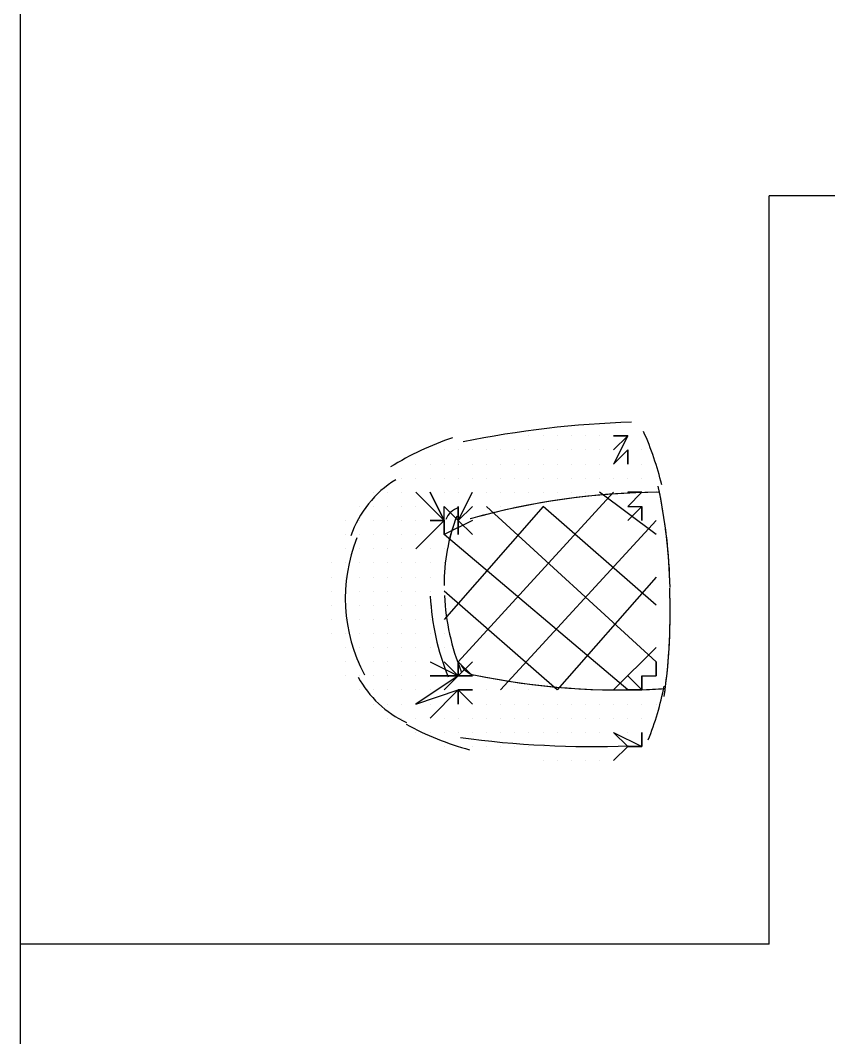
# Model space of a CAD drawing. Header units: millimetres. Extents: x 14 to 406, y 10 to 287.
# Drawn here: x 327.477 to 329.899, y 139.519 to 142.568 of the extents above; entities that cross this region are included whole.
import ezdxf

# ---------------------------------------------------------------- set-up
doc = ezdxf.new("R2010")
doc.units = ezdxf.units.MM
doc.header["$MEASUREMENT"] = 0
doc.layers.get('0').update_dxf_attribs({"linetype": 'CONTINUOUS'})

msp = doc.modelspace()

# ---------------------------------------------------------------- linework, layer by layer
at = {"color": 0, "linetype": 'Continuous', "lineweight": 25, "true_color": 0x000007}
for p, q in [((327.4765, 130.9934), (327.4765, 143.3971)), ((329.7202, 139.7988), (329.7202, 142.0424)), ((331.0325, 142.0424), (329.7202, 142.0424)), ((329.0005, 141.3228), (329.0005, 141.3228)), ((329.0005, 141.3228), (329.0005, 141.3228)), ((329.0429, 141.3228), (329.0429, 141.3228)), ((329.0429, 141.3228), (329.0429, 141.3228)), ((329.0429, 141.3228), (329.0429, 141.3228)), ((329.0429, 141.3228), (329.0429, 141.3228)), ((329.0852, 141.3228), (329.0852, 141.3228)), ((329.0852, 141.3228), (329.0852, 141.3228)), ((329.0852, 141.3228), (329.0852, 141.3228)), ((329.0852, 141.3228), (329.0852, 141.3228)), ((329.1275, 141.3228), (329.1275, 141.3228)), ((329.1275, 141.3228), (329.1275, 141.3228)), ((329.1275, 141.3228), (329.1275, 141.3228)), ((329.1275, 141.3228), (329.1275, 141.3228)), ((329.1699, 141.3228), (329.1699, 141.3228)), ((329.1699, 141.3228), (329.1699, 141.3228)), ((329.1699, 141.3228), (329.1699, 141.3228)), ((329.1699, 141.3228), (329.1699, 141.3228)), ((329.2122, 141.3228), (329.2122, 141.3228)), ((329.2122, 141.3228), (329.2122, 141.3228)), ((329.2122, 141.3228), (329.2122, 141.3228)), ((329.2122, 141.3228), (329.2122, 141.3228)), ((329.2545, 141.3228), (329.2545, 141.3228)), ((329.2545, 141.3228), (329.2545, 141.3228)), ((329.2545, 141.3228), (329.2545, 141.3228)), ((329.2545, 141.3228), (329.2545, 141.3228)), ((329.2969, 141.3228), (329.2969, 141.3228)), ((329.2969, 141.3228), (329.2969, 141.3228)), ((329.2969, 141.3228), (329.2969, 141.3228)), ((328.7465, 141.2804), (328.7465, 141.2804)), ((328.7889, 141.2804), (328.7889, 141.2804)), ((328.7889, 141.2804), (328.7889, 141.2804)), ((328.7889, 141.2804), (328.7889, 141.2804)), ((328.8312, 141.2804), (328.8312, 141.2804)), ((328.8312, 141.2804), (328.8312, 141.2804)), ((328.8312, 141.2804), (328.8312, 141.2804)), ((328.8312, 141.2804), (328.8312, 141.2804)), ((328.8735, 141.2804), (328.8735, 141.2804)), ((328.8735, 141.2804), (328.8735, 141.2804)), ((328.8735, 141.2804), (328.8735, 141.2804)), ((328.8735, 141.2804), (328.8735, 141.2804)), ((328.8735, 141.2804), (328.8735, 141.2804)), ((328.9159, 141.2804), (328.9159, 141.2804)), ((328.9159, 141.2804), (328.9159, 141.2804)), ((328.9159, 141.2804), (328.9159, 141.2804)), ((328.9159, 141.2804), (328.9159, 141.2804)), ((328.9582, 141.2804), (328.9582, 141.2804)), ((328.9582, 141.2804), (328.9582, 141.2804)), ((328.9582, 141.2804), (328.9582, 141.2804)), ((328.9582, 141.2804), (328.9582, 141.2804)), ((329.0005, 141.2804), (329.0005, 141.2804)), ((329.0005, 141.2804), (329.0005, 141.2804)), ((329.0005, 141.2804), (329.0005, 141.2804)), ((329.0005, 141.2804), (329.0005, 141.2804)), ((329.0429, 141.2804), (329.0429, 141.2804)), ((329.0429, 141.2804), (329.0429, 141.2804)), ((329.0429, 141.2804), (329.0429, 141.2804)), ((329.0429, 141.2804), (329.0429, 141.2804)), ((329.0852, 141.2804), (329.0852, 141.2804)), ((329.0852, 141.2804), (329.0852, 141.2804)), ((329.0852, 141.2804), (329.0852, 141.2804)), ((329.0852, 141.2804), (329.0852, 141.2804)), ((329.1275, 141.2804), (329.1275, 141.2804)), ((329.1275, 141.2804), (329.1275, 141.2804)), ((329.1275, 141.2804), (329.1275, 141.2804)), ((329.1699, 141.2804), (329.1699, 141.2804)), ((329.1699, 141.2804), (329.1699, 141.2804)), ((329.1699, 141.2804), (329.1699, 141.2804)), ((329.1699, 141.2804), (329.1699, 141.2804)), ((329.2122, 141.2804), (329.2122, 141.2804)), ((329.2122, 141.2804), (329.2122, 141.2804)), ((329.2122, 141.2804), (329.2122, 141.2804)), ((329.2122, 141.2804), (329.2122, 141.2804)), ((329.2545, 141.2804), (329.2545, 141.2804)), ((329.2545, 141.2804), (329.2545, 141.2804)), ((329.2545, 141.2804), (329.2545, 141.2804)), ((329.2545, 141.2804), (329.2545, 141.2804)), ((329.2969, 141.2804), (329.2969, 141.2804)), ((329.2969, 141.2804), (329.2969, 141.2804)), ((329.2969, 141.2804), (329.2969, 141.2804)), ((329.2969, 141.2804), (329.2969, 141.2804)), ((329.3392, 141.2804), (329.3392, 141.2804)), ((328.6619, 141.2381), (328.6619, 141.2381)), ((328.6619, 141.2381), (328.6619, 141.2381)), ((328.6619, 141.2381), (328.6619, 141.2381)), ((328.7042, 141.2381), (328.7042, 141.2381)), ((328.7042, 141.2381), (328.7042, 141.2381)), ((328.7042, 141.2381), (328.7042, 141.2381)), ((328.7042, 141.2381), (328.7042, 141.2381)), ((328.7465, 141.2381), (328.7465, 141.2381)), ((328.7465, 141.2381), (328.7465, 141.2381)), ((328.7465, 141.2381), (328.7465, 141.2381)), ((328.7465, 141.2381), (328.7465, 141.2381)), ((328.7889, 141.2381), (328.7889, 141.2381)), ((328.7889, 141.2381), (328.7889, 141.2381)), ((328.7889, 141.2381), (328.7889, 141.2381)), ((328.8312, 141.2381), (328.8312, 141.2381)), ((328.8312, 141.2381), (328.8312, 141.2381)), ((328.8312, 141.2381), (328.8312, 141.2381)), ((328.8312, 141.2381), (328.8312, 141.2381)), ((328.8735, 141.2381), (328.8735, 141.2381)), ((328.8735, 141.2381), (328.8735, 141.2381)), ((328.8735, 141.2381), (328.8735, 141.2381)), ((328.8735, 141.2381), (328.8735, 141.2381)), ((328.9159, 141.2381), (328.9159, 141.2381)), ((328.9159, 141.2381), (328.9159, 141.2381)), ((328.9159, 141.2381), (328.9159, 141.2381)), ((328.9159, 141.2381), (328.9159, 141.2381)), ((328.9582, 141.2381), (328.9582, 141.2381)), ((328.9582, 141.2381), (328.9582, 141.2381)), ((328.9582, 141.2381), (328.9582, 141.2381)), ((329.0005, 141.2381), (329.0005, 141.2381)), ((329.0005, 141.2381), (329.0005, 141.2381)), ((329.0005, 141.2381), (329.0005, 141.2381)), ((329.0005, 141.2381), (329.0005, 141.2381)), ((329.0429, 141.2381), (329.0429, 141.2381)), ((329.0429, 141.2381), (329.0429, 141.2381)), ((329.0429, 141.2381), (329.0429, 141.2381)), ((329.0429, 141.2381), (329.0429, 141.2381)), ((329.0852, 141.2381), (329.0852, 141.2381)), ((329.0852, 141.2381), (329.0852, 141.2381)), ((329.0852, 141.2381), (329.0852, 141.2381)), ((329.0852, 141.2381), (329.0852, 141.2381)), ((329.1275, 141.2381), (329.1275, 141.2381)), ((329.1275, 141.2381), (329.1275, 141.2381)), ((329.1275, 141.2381), (329.1275, 141.2381)), ((329.1699, 141.2381), (329.1699, 141.2381)), ((329.1699, 141.2381), (329.1699, 141.2381)), ((329.1699, 141.2381), (329.1699, 141.2381)), ((329.1699, 141.2381), (329.1699, 141.2381)), ((329.2122, 141.2381), (329.2122, 141.2381)), ((329.2122, 141.2381), (329.2122, 141.2381)), ((329.2122, 141.2381), (329.2122, 141.2381)), ((329.2122, 141.2381), (329.2122, 141.2381)), ((329.2545, 141.2381), (329.2545, 141.2381)), ((329.2545, 141.2381), (329.2545, 141.2381)), ((329.2545, 141.2381), (329.2545, 141.2381)), ((329.2545, 141.2381), (329.2545, 141.2381)), ((329.2969, 141.2381), (329.2969, 141.2381)), ((329.2969, 141.2381), (329.2969, 141.2381)), ((329.2969, 141.2381), (329.2969, 141.2381)), ((329.3392, 141.2381), (329.3392, 141.2381)), ((329.3392, 141.2381), (329.3392, 141.2381)), ((329.3392, 141.2381), (329.3392, 141.2381)), ((328.6195, 141.1958), (328.6195, 141.1958)), ((328.6195, 141.1958), (328.6195, 141.1958)), ((328.6195, 141.1958), (328.6195, 141.1958)), ((328.6195, 141.1958), (328.6195, 141.1958)), ((328.6619, 141.1958), (328.6619, 141.1958)), ((328.6619, 141.1958), (328.6619, 141.1958)), ((328.6619, 141.1958), (328.6619, 141.1958)), ((328.6619, 141.1958), (328.6619, 141.1958)), ((328.7042, 141.1958), (328.7042, 141.1958)), ((328.7042, 141.1958), (328.7042, 141.1958)), ((328.7042, 141.1958), (328.7042, 141.1958)), ((328.7042, 141.1958), (328.7042, 141.1958)), ((328.7465, 141.1958), (328.7465, 141.1958)), ((328.7465, 141.1958), (328.7465, 141.1958)), ((328.7465, 141.1958), (328.7465, 141.1958)), ((328.7889, 141.1958), (328.7889, 141.1958)), ((328.7889, 141.1958), (328.7889, 141.1958)), ((328.7889, 141.1958), (328.7889, 141.1958)), ((328.7889, 141.1958), (328.7889, 141.1958)), ((328.8312, 141.1958), (328.8312, 141.1958)), ((328.8312, 141.1958), (328.8312, 141.1958)), ((328.8312, 141.1958), (328.8312, 141.1958)), ((328.8312, 141.1958), (328.8312, 141.1958)), ((328.8735, 141.1958), (328.8735, 141.1958)), ((328.8735, 141.1958), (328.8735, 141.1958)), ((328.8735, 141.1958), (328.8735, 141.1958)), ((328.8735, 141.1958), (328.8735, 141.1958)), ((328.9159, 141.1958), (328.9159, 141.1958)), ((328.9159, 141.1958), (328.9159, 141.1958)), ((328.9159, 141.1958), (328.9159, 141.1958)), ((328.9582, 141.1958), (328.9582, 141.1958)), ((328.9582, 141.1958), (328.9582, 141.1958)), ((328.9582, 141.1958), (328.9582, 141.1958)), ((328.9582, 141.1958), (328.9582, 141.1958)), ((329.0005, 141.1958), (329.0005, 141.1958)), ((329.0005, 141.1958), (329.0005, 141.1958)), ((329.0005, 141.1958), (329.0005, 141.1958)), ((329.0005, 141.1958), (329.0005, 141.1958)), ((329.0429, 141.1958), (329.0429, 141.1958)), ((329.0429, 141.1958), (329.0429, 141.1958)), ((329.0429, 141.1958), (329.0429, 141.1958)), ((329.0429, 141.1958), (329.0429, 141.1958)), ((329.0852, 141.1958), (329.0852, 141.1958)), ((329.0852, 141.1958), (329.0852, 141.1958)), ((329.0852, 141.1958), (329.0852, 141.1958)), ((329.1275, 141.1958), (329.1275, 141.1958)), ((329.1275, 141.1958), (329.1275, 141.1958)), ((329.1275, 141.1958), (329.1275, 141.1958)), ((329.1275, 141.1958), (329.1275, 141.1958)), ((329.1699, 141.1958), (329.1699, 141.1958)), ((329.1699, 141.1958), (329.1699, 141.1958)), ((329.1699, 141.1958), (329.1699, 141.1958)), ((329.1699, 141.1958), (329.1699, 141.1958)), ((329.2122, 141.1958), (329.2122, 141.1958)), ((329.2122, 141.1958), (329.2122, 141.1958)), ((329.2122, 141.1958), (329.2122, 141.1958)), ((329.2122, 141.1958), (329.2122, 141.1958)), ((329.2545, 141.1958), (329.2545, 141.1958)), ((329.2545, 141.1958), (329.2545, 141.1958)), ((329.2545, 141.1958), (329.2545, 141.1958)), ((329.2969, 141.1958), (329.2969, 141.1958)), ((329.2969, 141.1958), (329.2969, 141.1958)), ((329.2969, 141.1958), (329.2969, 141.1958)), ((329.2969, 141.1958), (329.2969, 141.1958)), ((329.3392, 141.1958), (329.3392, 141.1958)), ((329.3392, 141.1958), (329.3392, 141.1958)), ((329.3392, 141.1958), (329.3392, 141.1958)), ((328.5349, 141.1534), (328.5349, 141.1534)), ((328.5349, 141.1534), (328.5349, 141.1534)), ((328.5349, 141.1534), (328.5349, 141.1534)), ((328.5772, 141.1534), (328.5772, 141.1534)), ((328.5772, 141.1534), (328.5772, 141.1534)), ((328.5772, 141.1534), (328.5772, 141.1534)), ((328.6195, 141.1534), (328.6195, 141.1534)), ((328.6195, 141.1534), (328.6195, 141.1534)), ((328.6195, 141.1534), (328.6195, 141.1534)), ((328.6195, 141.1534), (328.6195, 141.1534)), ((328.6619, 141.1534), (328.6619, 141.1534)), ((328.6619, 141.1534), (328.6619, 141.1534)), ((328.6619, 141.1534), (328.6619, 141.1534)), ((328.6619, 141.1534), (328.6619, 141.1534)), ((328.7042, 141.1534), (328.7042, 141.1534)), ((328.7042, 141.1534), (328.7042, 141.1534)), ((328.7042, 141.1534), (328.7042, 141.1534)), ((328.7042, 141.1534), (328.7042, 141.1534)), ((328.7465, 141.1534), (328.7465, 141.1534)), ((328.7465, 141.1534), (328.7465, 141.1534)), ((328.7465, 141.1534), (328.7465, 141.1534)), ((328.7889, 141.1534), (328.7889, 141.1534)), ((328.7889, 141.1534), (328.7889, 141.1534)), ((328.7889, 141.1534), (328.7889, 141.1534)), ((328.7889, 141.1534), (328.7889, 141.1534)), ((329.2545, 141.1534), (328.7889, 140.6454)), ((328.8312, 141.1534), (328.8312, 141.1534)), ((328.8312, 141.1534), (328.8312, 141.1534)), ((328.8312, 141.1534), (328.8312, 141.1534)), ((328.8312, 141.1534), (328.8312, 141.1534)), ((328.8735, 141.1534), (328.8735, 141.1534)), ((328.8735, 141.1534), (328.8735, 141.1534)), ((328.8735, 141.1534), (328.8735, 141.1534)), ((328.8735, 141.1534), (328.8735, 141.1534)), ((328.9159, 141.1534), (328.9159, 141.1534)), ((328.9159, 141.1534), (328.9159, 141.1534)), ((328.9159, 141.1534), (328.9159, 141.1534)), ((328.9582, 141.1534), (328.9582, 141.1534)), ((328.9582, 141.1534), (328.9582, 141.1534)), ((328.9582, 141.1534), (328.9582, 141.1534)), ((328.9582, 141.1534), (328.9582, 141.1534)), ((329.0005, 141.1534), (329.0005, 141.1534)), ((329.0005, 141.1534), (329.0005, 141.1534)), ((329.0005, 141.1534), (329.0005, 141.1534)), ((329.0005, 141.1534), (329.0005, 141.1534)), ((329.0429, 141.1534), (329.0429, 141.1534)), ((329.0429, 141.1534), (329.0429, 141.1534)), ((329.0429, 141.1534), (329.0429, 141.1534)), ((329.0429, 141.1534), (329.0429, 141.1534)), ((329.0852, 141.1534), (329.0852, 141.1534)), ((329.0852, 141.1534), (329.0852, 141.1534)), ((329.0852, 141.1534), (329.0852, 141.1534)), ((329.1275, 141.1534), (329.1275, 141.1534)), ((329.1275, 141.1534), (329.1275, 141.1534)), ((329.1275, 141.1534), (329.1275, 141.1534)), ((329.1275, 141.1534), (329.1275, 141.1534)), ((329.1275, 141.1534), (329.1275, 141.1534)), ((329.1699, 141.1534), (329.1699, 141.1534)), ((329.1699, 141.1534), (329.1699, 141.1534)), ((329.1699, 141.1534), (329.1699, 141.1534)), ((329.1699, 141.1534), (329.1699, 141.1534)), ((329.2122, 141.1534), (329.2122, 141.1534)), ((329.2122, 141.1534), (329.2122, 141.1534)), ((329.2122, 141.1534), (329.2122, 141.1534)), ((329.2122, 141.1534), (329.2122, 141.1534)), ((329.3815, 141.0264), (329.2122, 141.1534)), ((329.2545, 141.1534), (329.2545, 141.1534)), ((329.2545, 141.1534), (329.2545, 141.1534)), ((329.2545, 141.1534), (329.2545, 141.1534)), ((329.2969, 141.1534), (329.2969, 141.1534)), ((329.2969, 141.1534), (329.2969, 141.1534)), ((329.2969, 141.1534), (329.2969, 141.1534)), ((329.2969, 141.1534), (329.2969, 141.1534)), ((329.3392, 141.1534), (329.3392, 141.1534)), ((329.3392, 141.1534), (329.3392, 141.1534)), ((329.3392, 141.1534), (329.3392, 141.1534)), ((329.3392, 141.1534), (329.3392, 141.1534)), ((328.4925, 141.1111), (328.4925, 141.1111)), ((328.4925, 141.1111), (328.4925, 141.1111)), ((328.5349, 141.1111), (328.5349, 141.1111)), ((328.5349, 141.1111), (328.5349, 141.1111)), ((328.5349, 141.1111), (328.5349, 141.1111)), ((328.5349, 141.1111), (328.5349, 141.1111)), ((328.5772, 141.1111), (328.5772, 141.1111)), ((328.5772, 141.1111), (328.5772, 141.1111)), ((328.5772, 141.1111), (328.5772, 141.1111)), ((328.5772, 141.1111), (328.5772, 141.1111)), ((328.6195, 141.1111), (328.6195, 141.1111)), ((328.6195, 141.1111), (328.6195, 141.1111)), ((328.6195, 141.1111), (328.6195, 141.1111)), ((328.6195, 141.1111), (328.6195, 141.1111)), ((328.6619, 141.1111), (328.6619, 141.1111)), ((328.6619, 141.1111), (328.6619, 141.1111)), ((328.6619, 141.1111), (328.6619, 141.1111)), ((328.6619, 141.1111), (328.6619, 141.1111)), ((328.7042, 141.1111), (328.7042, 141.1111)), ((328.7042, 141.1111), (328.7042, 141.1111)), ((328.7042, 141.1111), (328.7042, 141.1111)), ((328.7042, 141.1111), (328.7042, 141.1111)), ((328.7465, 141.1111), (328.7465, 141.1111)), ((328.7465, 141.1111), (328.7465, 141.1111)), ((328.7465, 141.1111), (328.7465, 141.1111)), ((328.7465, 141.1111), (328.7465, 141.1111)), ((329.0429, 141.1111), (328.7465, 140.7724)), ((328.7889, 141.1111), (328.7889, 141.1111)), ((328.7889, 141.1111), (328.7889, 141.1111)), ((328.7889, 141.1111), (328.7889, 141.1111)), ((328.7889, 141.1111), (328.7889, 141.1111)), ((328.8312, 141.1111), (328.8312, 141.1111)), ((328.8312, 141.1111), (328.8312, 141.1111)), ((328.8312, 141.1111), (328.8312, 141.1111)), ((328.8312, 141.1111), (328.8312, 141.1111)), ((328.8735, 141.1111), (328.8735, 141.1111)), ((328.8735, 141.1111), (328.8735, 141.1111)), ((328.8735, 141.1111), (328.8735, 141.1111)), ((328.8735, 141.1111), (328.8735, 141.1111)), ((329.3815, 140.6454), (328.8735, 141.1111)), ((328.9159, 141.1111), (328.9159, 141.1111)), ((328.9159, 141.1111), (328.9159, 141.1111)), ((328.9159, 141.1111), (328.9159, 141.1111)), ((328.9159, 141.1111), (328.9159, 141.1111)), ((328.9582, 141.1111), (328.9582, 141.1111)), ((328.9582, 141.1111), (328.9582, 141.1111)), ((328.9582, 141.1111), (328.9582, 141.1111)), ((329.3815, 140.8148), (329.0429, 141.1111)), ((328.4502, 141.0688), (328.4502, 141.0688)), ((328.4925, 141.0688), (328.4925, 141.0688)), ((328.4925, 141.0688), (328.4925, 141.0688)), ((328.4925, 141.0688), (328.4925, 141.0688)), ((328.4925, 141.0688), (328.4925, 141.0688)), ((328.5349, 141.0688), (328.5349, 141.0688)), ((328.5349, 141.0688), (328.5349, 141.0688)), ((328.5349, 141.0688), (328.5349, 141.0688)), ((328.5772, 141.0688), (328.5772, 141.0688)), ((328.5772, 141.0688), (328.5772, 141.0688)), ((328.5772, 141.0688), (328.5772, 141.0688)), ((328.5772, 141.0688), (328.5772, 141.0688)), ((328.6195, 141.0688), (328.6195, 141.0688)), ((328.6195, 141.0688), (328.6195, 141.0688)), ((328.6195, 141.0688), (328.6195, 141.0688)), ((328.6195, 141.0688), (328.6195, 141.0688)), ((328.6619, 141.0688), (328.6619, 141.0688)), ((328.6619, 141.0688), (328.6619, 141.0688)), ((328.6619, 141.0688), (328.6619, 141.0688)), ((328.6619, 141.0688), (328.6619, 141.0688)), ((328.7042, 141.0688), (328.7042, 141.0688)), ((328.7042, 141.0688), (328.7042, 141.0688)), ((328.7042, 141.0688), (328.7042, 141.0688)), ((328.7465, 141.0688), (328.7465, 141.0688)), ((328.7465, 141.0688), (328.7465, 141.0688)), ((328.7465, 141.0688), (328.7465, 141.0688)), ((328.7465, 141.0688), (328.7465, 141.0688)), ((328.8312, 141.0688), (328.7465, 141.0264)), ((328.7889, 141.0688), (328.7889, 141.0688)), ((328.7889, 141.0688), (328.7889, 141.0688)), ((328.7889, 141.0688), (328.7889, 141.0688)), ((328.7889, 141.0688), (328.7889, 141.0688)), ((329.3815, 141.0688), (328.9159, 140.5608)), ((328.4502, 141.0264), (328.4502, 141.0264)), ((328.4502, 141.0264), (328.4502, 141.0264)), ((328.4502, 141.0264), (328.4502, 141.0264)), ((328.4925, 141.0264), (328.4925, 141.0264)), ((328.4925, 141.0264), (328.4925, 141.0264)), ((328.4925, 141.0264), (328.4925, 141.0264)), ((328.4925, 141.0264), (328.4925, 141.0264)), ((328.5349, 141.0264), (328.5349, 141.0264)), ((328.5349, 141.0264), (328.5349, 141.0264)), ((328.5349, 141.0264), (328.5349, 141.0264)), ((328.5349, 141.0264), (328.5349, 141.0264)), ((328.5772, 141.0264), (328.5772, 141.0264)), ((328.5772, 141.0264), (328.5772, 141.0264)), ((328.5772, 141.0264), (328.5772, 141.0264)), ((328.5772, 141.0264), (328.5772, 141.0264)), ((328.6195, 141.0264), (328.6195, 141.0264)), ((328.6195, 141.0264), (328.6195, 141.0264)), ((328.6195, 141.0264), (328.6195, 141.0264)), ((328.6195, 141.0264), (328.6195, 141.0264)), ((328.6619, 141.0264), (328.6619, 141.0264)), ((328.6619, 141.0264), (328.6619, 141.0264)), ((328.6619, 141.0264), (328.6619, 141.0264)), ((328.6619, 141.0264), (328.6619, 141.0264)), ((328.7042, 141.0264), (328.7042, 141.0264)), ((328.7042, 141.0264), (328.7042, 141.0264)), ((328.7042, 141.0264), (328.7042, 141.0264)), ((328.7042, 141.0264), (328.7042, 141.0264)), ((328.7465, 141.0264), (328.7465, 141.0264)), ((328.7465, 141.0264), (328.7465, 141.0264)), ((328.7465, 141.0264), (328.7465, 141.0264)), ((329.2969, 140.5608), (328.7465, 141.0264)), ((328.7889, 141.0264), (328.7889, 141.0264)), ((328.4502, 140.9841), (328.4502, 140.9841)), ((328.4502, 140.9841), (328.4502, 140.9841)), ((328.4502, 140.9841), (328.4502, 140.9841)), ((328.4502, 140.9841), (328.4502, 140.9841)), ((328.4925, 140.9841), (328.4925, 140.9841)), ((328.4925, 140.9841), (328.4925, 140.9841)), ((328.4925, 140.9841), (328.4925, 140.9841)), ((328.5349, 140.9841), (328.5349, 140.9841)), ((328.5349, 140.9841), (328.5349, 140.9841)), ((328.5349, 140.9841), (328.5349, 140.9841)), ((328.5349, 140.9841), (328.5349, 140.9841)), ((328.5772, 140.9841), (328.5772, 140.9841)), ((328.5772, 140.9841), (328.5772, 140.9841)), ((328.5772, 140.9841), (328.5772, 140.9841)), ((328.5772, 140.9841), (328.5772, 140.9841)), ((328.6195, 140.9841), (328.6195, 140.9841)), ((328.6195, 140.9841), (328.6195, 140.9841)), ((328.6195, 140.9841), (328.6195, 140.9841)), ((328.6195, 140.9841), (328.6195, 140.9841)), ((328.6619, 140.9841), (328.6619, 140.9841)), ((328.6619, 140.9841), (328.6619, 140.9841)), ((328.6619, 140.9841), (328.6619, 140.9841)), ((328.7042, 140.9841), (328.7042, 140.9841)), ((328.7042, 140.9841), (328.7042, 140.9841)), ((328.7042, 140.9841), (328.7042, 140.9841)), ((328.7042, 140.9841), (328.7042, 140.9841)), ((328.7465, 140.9841), (328.7465, 140.9841)), ((328.7465, 140.9841), (328.7465, 140.9841)), ((328.4079, 140.9418), (328.4079, 140.9418)), ((328.4502, 140.9418), (328.4502, 140.9418)), ((328.4502, 140.9418), (328.4502, 140.9418)), ((328.4502, 140.9418), (328.4502, 140.9418)), ((328.4502, 140.9418), (328.4502, 140.9418)), ((328.4925, 140.9418), (328.4925, 140.9418)), ((328.4925, 140.9418), (328.4925, 140.9418)), ((328.4925, 140.9418), (328.4925, 140.9418)), ((328.5349, 140.9418), (328.5349, 140.9418)), ((328.5349, 140.9418), (328.5349, 140.9418)), ((328.5349, 140.9418), (328.5349, 140.9418)), ((328.5349, 140.9418), (328.5349, 140.9418)), ((328.5772, 140.9418), (328.5772, 140.9418)), ((328.5772, 140.9418), (328.5772, 140.9418)), ((328.5772, 140.9418), (328.5772, 140.9418)), ((328.5772, 140.9418), (328.5772, 140.9418)), ((328.6195, 140.9418), (328.6195, 140.9418)), ((328.6195, 140.9418), (328.6195, 140.9418)), ((328.6195, 140.9418), (328.6195, 140.9418)), ((328.6195, 140.9418), (328.6195, 140.9418)), ((328.6619, 140.9418), (328.6619, 140.9418)), ((328.6619, 140.9418), (328.6619, 140.9418)), ((328.6619, 140.9418), (328.6619, 140.9418)), ((328.7042, 140.9418), (328.7042, 140.9418)), ((328.7042, 140.9418), (328.7042, 140.9418)), ((328.7042, 140.9418), (328.7042, 140.9418)), ((328.7042, 140.9418), (328.7042, 140.9418)), ((328.7042, 140.9418), (328.7042, 140.9418)), ((328.7465, 140.9418), (328.7465, 140.9418)), ((328.4079, 140.8994), (328.4079, 140.8994)), ((328.4079, 140.8994), (328.4079, 140.8994)), ((328.4502, 140.8994), (328.4502, 140.8994)), ((328.4502, 140.8994), (328.4502, 140.8994)), ((328.4502, 140.8994), (328.4502, 140.8994)), ((328.4925, 140.8994), (328.4925, 140.8994)), ((328.4925, 140.8994), (328.4925, 140.8994)), ((328.4925, 140.8994), (328.4925, 140.8994)), ((328.4925, 140.8994), (328.4925, 140.8994)), ((328.5349, 140.8994), (328.5349, 140.8994)), ((328.5349, 140.8994), (328.5349, 140.8994)), ((328.5349, 140.8994), (328.5349, 140.8994)), ((328.5349, 140.8994), (328.5349, 140.8994)), ((328.5772, 140.8994), (328.5772, 140.8994)), ((328.5772, 140.8994), (328.5772, 140.8994)), ((328.5772, 140.8994), (328.5772, 140.8994)), ((328.5772, 140.8994), (328.5772, 140.8994)), ((328.6195, 140.8994), (328.6195, 140.8994)), ((328.6195, 140.8994), (328.6195, 140.8994)), ((328.6195, 140.8994), (328.6195, 140.8994)), ((328.6619, 140.8994), (328.6619, 140.8994)), ((328.6619, 140.8994), (328.6619, 140.8994)), ((328.6619, 140.8994), (328.6619, 140.8994)), ((328.6619, 140.8994), (328.6619, 140.8994)), ((328.7042, 140.8994), (328.7042, 140.8994)), ((328.7042, 140.8994), (328.7042, 140.8994)), ((328.7042, 140.8994), (328.7042, 140.8994)), ((328.7042, 140.8994), (328.7042, 140.8994)), ((329.3815, 140.8994), (329.0852, 140.5608)), ((328.4079, 140.8571), (328.4079, 140.8571)), ((328.4079, 140.8571), (328.4079, 140.8571)), ((328.4502, 140.8571), (328.4502, 140.8571)), ((328.4502, 140.8571), (328.4502, 140.8571)), ((328.4502, 140.8571), (328.4502, 140.8571)), ((328.4925, 140.8571), (328.4925, 140.8571)), ((328.4925, 140.8571), (328.4925, 140.8571)), ((328.4925, 140.8571), (328.4925, 140.8571)), ((328.4925, 140.8571), (328.4925, 140.8571)), ((328.4925, 140.8571), (328.4925, 140.8571)), ((328.5349, 140.8571), (328.5349, 140.8571)), ((328.5349, 140.8571), (328.5349, 140.8571)), ((328.5349, 140.8571), (328.5349, 140.8571)), ((328.5349, 140.8571), (328.5349, 140.8571)), ((328.5772, 140.8571), (328.5772, 140.8571)), ((328.5772, 140.8571), (328.5772, 140.8571)), ((328.5772, 140.8571), (328.5772, 140.8571)), ((328.5772, 140.8571), (328.5772, 140.8571)), ((328.6195, 140.8571), (328.6195, 140.8571)), ((328.6195, 140.8571), (328.6195, 140.8571)), ((328.6195, 140.8571), (328.6195, 140.8571)), ((328.6619, 140.8571), (328.6619, 140.8571)), ((328.6619, 140.8571), (328.6619, 140.8571)), ((328.6619, 140.8571), (328.6619, 140.8571)), ((328.6619, 140.8571), (328.6619, 140.8571)), ((328.7042, 140.8571), (328.7042, 140.8571)), ((328.7042, 140.8571), (328.7042, 140.8571)), ((328.7042, 140.8571), (328.7042, 140.8571)), ((328.7042, 140.8571), (328.7042, 140.8571)), ((329.0852, 140.5608), (328.7465, 140.8571)), ((328.4079, 140.8148), (328.4079, 140.8148)), ((328.4502, 140.8148), (328.4502, 140.8148)), ((328.4502, 140.8148), (328.4502, 140.8148)), ((328.4502, 140.8148), (328.4502, 140.8148)), ((328.4502, 140.8148), (328.4502, 140.8148)), ((328.4925, 140.8148), (328.4925, 140.8148)), ((328.4925, 140.8148), (328.4925, 140.8148)), ((328.4925, 140.8148), (328.4925, 140.8148)), ((328.4925, 140.8148), (328.4925, 140.8148)), ((328.5349, 140.8148), (328.5349, 140.8148)), ((328.5349, 140.8148), (328.5349, 140.8148)), ((328.5349, 140.8148), (328.5349, 140.8148)), ((328.5349, 140.8148), (328.5349, 140.8148)), ((328.5772, 140.8148), (328.5772, 140.8148)), ((328.5772, 140.8148), (328.5772, 140.8148)), ((328.5772, 140.8148), (328.5772, 140.8148)), ((328.5772, 140.8148), (328.5772, 140.8148)), ((328.6195, 140.8148), (328.6195, 140.8148)), ((328.6195, 140.8148), (328.6195, 140.8148)), ((328.6195, 140.8148), (328.6195, 140.8148)), ((328.6195, 140.8148), (328.6195, 140.8148)), ((328.6619, 140.8148), (328.6619, 140.8148)), ((328.6619, 140.8148), (328.6619, 140.8148)), ((328.6619, 140.8148), (328.6619, 140.8148)), ((328.6619, 140.8148), (328.6619, 140.8148)), ((328.7042, 140.8148), (328.7042, 140.8148)), ((328.7042, 140.8148), (328.7042, 140.8148)), ((328.7042, 140.8148), (328.7042, 140.8148)), ((328.7042, 140.8148), (328.7042, 140.8148)), ((328.4079, 140.7724), (328.4079, 140.7724)), ((328.4079, 140.7724), (328.4079, 140.7724)), ((328.4502, 140.7724), (328.4502, 140.7724)), ((328.4502, 140.7724), (328.4502, 140.7724)), ((328.4502, 140.7724), (328.4502, 140.7724)), ((328.4502, 140.7724), (328.4502, 140.7724)), ((328.4925, 140.7724), (328.4925, 140.7724)), ((328.4925, 140.7724), (328.4925, 140.7724)), ((328.4925, 140.7724), (328.4925, 140.7724)), ((328.4925, 140.7724), (328.4925, 140.7724)), ((328.5349, 140.7724), (328.5349, 140.7724)), ((328.5349, 140.7724), (328.5349, 140.7724)), ((328.5349, 140.7724), (328.5349, 140.7724)), ((328.5349, 140.7724), (328.5349, 140.7724)), ((328.5772, 140.7724), (328.5772, 140.7724)), ((328.5772, 140.7724), (328.5772, 140.7724)), ((328.5772, 140.7724), (328.5772, 140.7724)), ((328.6195, 140.7724), (328.6195, 140.7724)), ((328.6195, 140.7724), (328.6195, 140.7724)), ((328.6195, 140.7724), (328.6195, 140.7724)), ((328.6195, 140.7724), (328.6195, 140.7724)), ((328.6619, 140.7724), (328.6619, 140.7724)), ((328.6619, 140.7724), (328.6619, 140.7724)), ((328.6619, 140.7724), (328.6619, 140.7724)), ((328.6619, 140.7724), (328.6619, 140.7724)), ((328.6619, 140.7724), (328.6619, 140.7724)), ((328.7042, 140.7724), (328.7042, 140.7724)), ((328.7042, 140.7724), (328.7042, 140.7724)), ((328.7042, 140.7724), (328.7042, 140.7724)), ((328.7042, 140.7724), (328.7042, 140.7724)), ((328.4079, 140.7301), (328.4079, 140.7301)), ((328.4502, 140.7301), (328.4502, 140.7301)), ((328.4502, 140.7301), (328.4502, 140.7301)), ((328.4502, 140.7301), (328.4502, 140.7301)), ((328.4502, 140.7301), (328.4502, 140.7301)), ((328.4925, 140.7301), (328.4925, 140.7301)), ((328.4925, 140.7301), (328.4925, 140.7301)), ((328.4925, 140.7301), (328.4925, 140.7301)), ((328.4925, 140.7301), (328.4925, 140.7301)), ((328.5349, 140.7301), (328.5349, 140.7301)), ((328.5349, 140.7301), (328.5349, 140.7301)), ((328.5349, 140.7301), (328.5349, 140.7301)), ((328.5349, 140.7301), (328.5349, 140.7301)), ((328.5772, 140.7301), (328.5772, 140.7301)), ((328.5772, 140.7301), (328.5772, 140.7301)), ((328.5772, 140.7301), (328.5772, 140.7301)), ((328.5772, 140.7301), (328.5772, 140.7301)), ((328.6195, 140.7301), (328.6195, 140.7301)), ((328.6195, 140.7301), (328.6195, 140.7301)), ((328.6195, 140.7301), (328.6195, 140.7301)), ((328.6195, 140.7301), (328.6195, 140.7301)), ((328.6619, 140.7301), (328.6619, 140.7301)), ((328.6619, 140.7301), (328.6619, 140.7301)), ((328.6619, 140.7301), (328.6619, 140.7301)), ((328.6619, 140.7301), (328.6619, 140.7301)), ((328.7042, 140.7301), (328.7042, 140.7301)), ((328.7042, 140.7301), (328.7042, 140.7301)), ((328.7042, 140.7301), (328.7042, 140.7301)), ((328.7042, 140.7301), (328.7042, 140.7301)), ((328.7465, 140.7301), (328.7465, 140.7301)), ((328.7465, 140.7301), (328.7465, 140.7301)), ((328.4502, 140.6878), (328.4502, 140.6878)), ((328.4502, 140.6878), (328.4502, 140.6878)), ((328.4502, 140.6878), (328.4502, 140.6878)), ((328.4502, 140.6878), (328.4502, 140.6878)), ((328.4925, 140.6878), (328.4925, 140.6878)), ((328.4925, 140.6878), (328.4925, 140.6878)), ((328.4925, 140.6878), (328.4925, 140.6878)), ((328.4925, 140.6878), (328.4925, 140.6878)), ((328.5349, 140.6878), (328.5349, 140.6878)), ((328.5349, 140.6878), (328.5349, 140.6878)), ((328.5349, 140.6878), (328.5349, 140.6878)), ((328.5772, 140.6878), (328.5772, 140.6878)), ((328.5772, 140.6878), (328.5772, 140.6878)), ((328.5772, 140.6878), (328.5772, 140.6878)), ((328.5772, 140.6878), (328.5772, 140.6878)), ((328.6195, 140.6878), (328.6195, 140.6878)), ((328.6195, 140.6878), (328.6195, 140.6878)), ((328.6195, 140.6878), (328.6195, 140.6878)), ((328.6195, 140.6878), (328.6195, 140.6878)), ((328.6619, 140.6878), (328.6619, 140.6878)), ((328.6619, 140.6878), (328.6619, 140.6878)), ((328.6619, 140.6878), (328.6619, 140.6878)), ((328.6619, 140.6878), (328.6619, 140.6878)), ((328.7042, 140.6878), (328.7042, 140.6878)), ((328.7042, 140.6878), (328.7042, 140.6878)), ((328.7042, 140.6878), (328.7042, 140.6878)), ((328.7465, 140.6878), (328.7465, 140.6878)), ((328.7465, 140.6878), (328.7465, 140.6878)), ((328.7465, 140.6878), (328.7465, 140.6878)), ((329.3815, 140.6878), (329.2545, 140.5608)), ((328.4502, 140.6454), (328.4502, 140.6454)), ((328.4502, 140.6454), (328.4502, 140.6454)), ((328.4502, 140.6454), (328.4502, 140.6454)), ((328.4925, 140.6454), (328.4925, 140.6454)), ((328.4925, 140.6454), (328.4925, 140.6454)), ((328.4925, 140.6454), (328.4925, 140.6454)), ((328.4925, 140.6454), (328.4925, 140.6454)), ((328.5349, 140.6454), (328.5349, 140.6454)), ((328.5349, 140.6454), (328.5349, 140.6454)), ((328.5349, 140.6454), (328.5349, 140.6454)), ((328.5349, 140.6454), (328.5349, 140.6454)), ((328.5772, 140.6454), (328.5772, 140.6454)), ((328.5772, 140.6454), (328.5772, 140.6454)), ((328.5772, 140.6454), (328.5772, 140.6454)), ((328.5772, 140.6454), (328.5772, 140.6454)), ((328.6195, 140.6454), (328.6195, 140.6454)), ((328.6195, 140.6454), (328.6195, 140.6454)), ((328.6195, 140.6454), (328.6195, 140.6454)), ((328.6195, 140.6454), (328.6195, 140.6454)), ((328.6619, 140.6454), (328.6619, 140.6454)), ((328.6619, 140.6454), (328.6619, 140.6454)), ((328.6619, 140.6454), (328.6619, 140.6454)), ((328.6619, 140.6454), (328.6619, 140.6454)), ((328.7042, 140.6454), (328.7042, 140.6454)), ((328.7042, 140.6454), (328.7042, 140.6454)), ((328.7042, 140.6454), (328.7042, 140.6454)), ((328.7042, 140.6454), (328.7042, 140.6454)), ((328.7465, 140.6454), (328.7465, 140.6454)), ((328.7465, 140.6454), (328.7465, 140.6454)), ((328.7465, 140.6454), (328.7465, 140.6454)), ((328.7465, 140.6454), (328.7465, 140.6454)), ((328.8312, 140.6031), (328.7889, 140.6454)), ((328.8312, 140.6454), (328.8312, 140.6454)), ((328.4502, 140.6031), (328.4502, 140.6031)), ((328.4502, 140.6031), (328.4502, 140.6031)), ((328.4925, 140.6031), (328.4925, 140.6031)), ((328.4925, 140.6031), (328.4925, 140.6031)), ((328.4925, 140.6031), (328.4925, 140.6031)), ((328.5349, 140.6031), (328.5349, 140.6031)), ((328.5349, 140.6031), (328.5349, 140.6031)), ((328.5349, 140.6031), (328.5349, 140.6031)), ((328.5349, 140.6031), (328.5349, 140.6031)), ((328.5772, 140.6031), (328.5772, 140.6031)), ((328.5772, 140.6031), (328.5772, 140.6031)), ((328.5772, 140.6031), (328.5772, 140.6031)), ((328.5772, 140.6031), (328.5772, 140.6031)), ((328.6195, 140.6031), (328.6195, 140.6031)), ((328.6195, 140.6031), (328.6195, 140.6031)), ((328.6195, 140.6031), (328.6195, 140.6031)), ((328.6195, 140.6031), (328.6195, 140.6031)), ((328.6619, 140.6031), (328.6619, 140.6031)), ((328.6619, 140.6031), (328.6619, 140.6031)), ((328.6619, 140.6031), (328.6619, 140.6031)), ((328.7042, 140.6031), (328.7042, 140.6031)), ((328.7042, 140.6031), (328.7042, 140.6031)), ((328.7042, 140.6031), (328.7042, 140.6031)), ((328.7042, 140.6031), (328.7042, 140.6031)), ((328.7465, 140.6031), (328.7465, 140.6031)), ((328.7465, 140.6031), (328.7465, 140.6031)), ((328.7465, 140.6031), (328.7465, 140.6031)), ((328.7465, 140.6031), (328.7465, 140.6031)), ((328.7889, 140.6031), (328.7889, 140.6031)), ((328.4925, 140.5608), (328.4925, 140.5608)), ((328.4925, 140.5608), (328.4925, 140.5608)), ((328.4925, 140.5608), (328.4925, 140.5608)), ((328.5349, 140.5608), (328.5349, 140.5608)), ((328.5349, 140.5608), (328.5349, 140.5608)), ((328.5349, 140.5608), (328.5349, 140.5608)), ((328.5349, 140.5608), (328.5349, 140.5608)), ((328.5772, 140.5608), (328.5772, 140.5608)), ((328.5772, 140.5608), (328.5772, 140.5608)), ((328.5772, 140.5608), (328.5772, 140.5608)), ((328.5772, 140.5608), (328.5772, 140.5608)), ((328.6195, 140.5608), (328.6195, 140.5608)), ((328.6195, 140.5608), (328.6195, 140.5608)), ((328.6195, 140.5608), (328.6195, 140.5608)), ((328.6195, 140.5608), (328.6195, 140.5608)), ((328.6619, 140.5608), (328.6619, 140.5608)), ((328.6619, 140.5608), (328.6619, 140.5608)), ((328.6619, 140.5608), (328.6619, 140.5608)), ((328.7042, 140.5608), (328.7042, 140.5608)), ((328.7042, 140.5608), (328.7042, 140.5608)), ((328.7042, 140.5608), (328.7042, 140.5608)), ((328.7042, 140.5608), (328.7042, 140.5608)), ((328.7465, 140.5608), (328.7465, 140.5608)), ((328.7465, 140.5608), (328.7465, 140.5608)), ((328.7465, 140.5608), (328.7465, 140.5608)), ((328.7465, 140.5608), (328.7465, 140.5608)), ((328.7889, 140.5608), (328.7889, 140.5608)), ((328.7889, 140.5608), (328.7889, 140.5608)), ((328.7889, 140.5608), (328.7889, 140.5608)), ((328.7889, 140.5608), (328.7889, 140.5608)), ((328.8312, 140.5608), (328.8312, 140.5608)), ((328.8312, 140.5608), (328.8312, 140.5608)), ((328.8312, 140.5608), (328.8312, 140.5608)), ((328.8735, 140.5608), (328.8735, 140.5608)), ((328.8735, 140.5608), (328.8735, 140.5608)), ((328.8735, 140.5608), (328.8735, 140.5608)), ((328.8735, 140.5608), (328.8735, 140.5608)), ((328.9159, 140.5608), (328.9159, 140.5608)), ((328.9159, 140.5608), (328.9159, 140.5608)), ((328.9159, 140.5608), (328.9159, 140.5608)), ((328.9159, 140.5608), (328.9159, 140.5608)), ((328.9582, 140.5608), (328.9582, 140.5608)), ((328.9582, 140.5608), (328.9582, 140.5608)), ((328.9582, 140.5608), (328.9582, 140.5608)), ((328.9582, 140.5608), (328.9582, 140.5608)), ((329.0005, 140.5608), (329.0005, 140.5608)), ((329.0005, 140.5608), (329.0005, 140.5608)), ((328.5349, 140.5184), (328.5349, 140.5184)), ((328.5349, 140.5184), (328.5349, 140.5184)), ((328.5349, 140.5184), (328.5349, 140.5184)), ((328.5772, 140.5184), (328.5772, 140.5184)), ((328.5772, 140.5184), (328.5772, 140.5184)), ((328.5772, 140.5184), (328.5772, 140.5184)), ((328.5772, 140.5184), (328.5772, 140.5184)), ((328.6195, 140.5184), (328.6195, 140.5184)), ((328.6195, 140.5184), (328.6195, 140.5184)), ((328.6195, 140.5184), (328.6195, 140.5184)), ((328.6619, 140.5184), (328.6619, 140.5184)), ((328.6619, 140.5184), (328.6619, 140.5184)), ((328.6619, 140.5184), (328.6619, 140.5184)), ((328.6619, 140.5184), (328.6619, 140.5184)), ((328.7042, 140.5184), (328.7042, 140.5184)), ((328.7042, 140.5184), (328.7042, 140.5184)), ((328.7042, 140.5184), (328.7042, 140.5184)), ((328.7042, 140.5184), (328.7042, 140.5184)), ((328.7465, 140.5184), (328.7465, 140.5184)), ((328.7465, 140.5184), (328.7465, 140.5184)), ((328.7465, 140.5184), (328.7465, 140.5184)), ((328.7465, 140.5184), (328.7465, 140.5184)), ((328.7889, 140.5184), (328.7889, 140.5184)), ((328.7889, 140.5184), (328.7889, 140.5184)), ((328.7889, 140.5184), (328.7889, 140.5184)), ((328.8312, 140.5184), (328.8312, 140.5184)), ((328.8312, 140.5184), (328.8312, 140.5184)), ((328.8312, 140.5184), (328.8312, 140.5184)), ((328.8312, 140.5184), (328.8312, 140.5184)), ((328.8735, 140.5184), (328.8735, 140.5184)), ((328.8735, 140.5184), (328.8735, 140.5184)), ((328.8735, 140.5184), (328.8735, 140.5184)), ((328.8735, 140.5184), (328.8735, 140.5184)), ((328.9159, 140.5184), (328.9159, 140.5184)), ((328.9159, 140.5184), (328.9159, 140.5184)), ((328.9159, 140.5184), (328.9159, 140.5184)), ((328.9159, 140.5184), (328.9159, 140.5184)), ((328.9582, 140.5184), (328.9582, 140.5184)), ((328.9582, 140.5184), (328.9582, 140.5184)), ((328.9582, 140.5184), (328.9582, 140.5184)), ((329.0005, 140.5184), (329.0005, 140.5184)), ((329.0005, 140.5184), (329.0005, 140.5184)), ((329.0005, 140.5184), (329.0005, 140.5184)), ((329.0005, 140.5184), (329.0005, 140.5184)), ((329.0429, 140.5184), (329.0429, 140.5184)), ((329.0429, 140.5184), (329.0429, 140.5184)), ((329.0429, 140.5184), (329.0429, 140.5184)), ((329.0429, 140.5184), (329.0429, 140.5184)), ((329.0852, 140.5184), (329.0852, 140.5184)), ((329.0852, 140.5184), (329.0852, 140.5184)), ((329.0852, 140.5184), (329.0852, 140.5184)), ((329.0852, 140.5184), (329.0852, 140.5184)), ((329.1275, 140.5184), (329.1275, 140.5184)), ((329.1275, 140.5184), (329.1275, 140.5184)), ((329.1275, 140.5184), (329.1275, 140.5184)), ((329.1699, 140.5184), (329.1699, 140.5184)), ((329.1699, 140.5184), (329.1699, 140.5184)), ((329.1699, 140.5184), (329.1699, 140.5184)), ((329.1699, 140.5184), (329.1699, 140.5184)), ((329.2122, 140.5184), (329.2122, 140.5184)), ((329.2122, 140.5184), (329.2122, 140.5184)), ((329.2122, 140.5184), (329.2122, 140.5184)), ((329.2122, 140.5184), (329.2122, 140.5184)), ((329.2545, 140.5184), (329.2545, 140.5184)), ((329.2545, 140.5184), (329.2545, 140.5184)), ((329.2545, 140.5184), (329.2545, 140.5184)), ((329.2545, 140.5184), (329.2545, 140.5184)), ((329.2969, 140.5184), (329.2969, 140.5184)), ((329.2969, 140.5184), (329.2969, 140.5184)), ((329.2969, 140.5184), (329.2969, 140.5184)), ((329.3392, 140.5184), (329.3392, 140.5184)), ((329.3392, 140.5184), (329.3392, 140.5184)), ((329.3392, 140.5184), (329.3392, 140.5184)), ((329.3392, 140.5184), (329.3392, 140.5184)), ((329.3815, 140.5184), (329.3815, 140.5184)), ((329.3815, 140.5184), (329.3815, 140.5184)), ((328.5772, 140.4761), (328.5772, 140.4761)), ((328.5772, 140.4761), (328.5772, 140.4761)), ((328.5772, 140.4761), (328.5772, 140.4761)), ((328.5772, 140.4761), (328.5772, 140.4761)), ((328.6195, 140.4761), (328.6195, 140.4761)), ((328.6195, 140.4761), (328.6195, 140.4761)), ((328.6195, 140.4761), (328.6195, 140.4761)), ((328.6619, 140.4761), (328.6619, 140.4761)), ((328.6619, 140.4761), (328.6619, 140.4761)), ((328.6619, 140.4761), (328.6619, 140.4761)), ((328.6619, 140.4761), (328.6619, 140.4761)), ((328.7042, 140.4761), (328.7042, 140.4761)), ((328.7042, 140.4761), (328.7042, 140.4761)), ((328.7042, 140.4761), (328.7042, 140.4761)), ((328.7042, 140.4761), (328.7042, 140.4761)), ((328.7465, 140.4761), (328.7465, 140.4761)), ((328.7465, 140.4761), (328.7465, 140.4761)), ((328.7465, 140.4761), (328.7465, 140.4761)), ((328.7465, 140.4761), (328.7465, 140.4761)), ((328.7889, 140.4761), (328.7889, 140.4761)), ((328.7889, 140.4761), (328.7889, 140.4761)), ((328.7889, 140.4761), (328.7889, 140.4761)), ((328.8312, 140.4761), (328.8312, 140.4761)), ((328.8312, 140.4761), (328.8312, 140.4761)), ((328.8312, 140.4761), (328.8312, 140.4761)), ((328.8312, 140.4761), (328.8312, 140.4761)), ((328.8735, 140.4761), (328.8735, 140.4761)), ((328.8735, 140.4761), (328.8735, 140.4761)), ((328.8735, 140.4761), (328.8735, 140.4761)), ((328.8735, 140.4761), (328.8735, 140.4761)), ((328.9159, 140.4761), (328.9159, 140.4761)), ((328.9159, 140.4761), (328.9159, 140.4761)), ((328.9159, 140.4761), (328.9159, 140.4761)), ((328.9159, 140.4761), (328.9159, 140.4761)), ((328.9582, 140.4761), (328.9582, 140.4761)), ((328.9582, 140.4761), (328.9582, 140.4761)), ((328.9582, 140.4761), (328.9582, 140.4761)), ((329.0005, 140.4761), (329.0005, 140.4761)), ((329.0005, 140.4761), (329.0005, 140.4761)), ((329.0005, 140.4761), (329.0005, 140.4761)), ((329.0005, 140.4761), (329.0005, 140.4761)), ((329.0429, 140.4761), (329.0429, 140.4761)), ((329.0429, 140.4761), (329.0429, 140.4761)), ((329.0429, 140.4761), (329.0429, 140.4761)), ((329.0429, 140.4761), (329.0429, 140.4761)), ((329.0852, 140.4761), (329.0852, 140.4761)), ((329.0852, 140.4761), (329.0852, 140.4761)), ((329.0852, 140.4761), (329.0852, 140.4761)), ((329.0852, 140.4761), (329.0852, 140.4761)), ((329.1275, 140.4761), (329.1275, 140.4761)), ((329.1275, 140.4761), (329.1275, 140.4761)), ((329.1275, 140.4761), (329.1275, 140.4761)), ((329.1699, 140.4761), (329.1699, 140.4761)), ((329.1699, 140.4761), (329.1699, 140.4761)), ((329.1699, 140.4761), (329.1699, 140.4761)), ((329.1699, 140.4761), (329.1699, 140.4761)), ((329.2122, 140.4761), (329.2122, 140.4761)), ((329.2122, 140.4761), (329.2122, 140.4761)), ((329.2122, 140.4761), (329.2122, 140.4761)), ((329.2122, 140.4761), (329.2122, 140.4761)), ((329.2545, 140.4761), (329.2545, 140.4761)), ((329.2545, 140.4761), (329.2545, 140.4761)), ((329.2545, 140.4761), (329.2545, 140.4761)), ((329.2545, 140.4761), (329.2545, 140.4761)), ((329.2969, 140.4761), (329.2969, 140.4761)), ((329.2969, 140.4761), (329.2969, 140.4761)), ((329.2969, 140.4761), (329.2969, 140.4761)), ((329.3392, 140.4761), (329.3392, 140.4761)), ((329.3392, 140.4761), (329.3392, 140.4761)), ((329.3392, 140.4761), (329.3392, 140.4761)), ((329.3392, 140.4761), (329.3392, 140.4761)), ((329.3815, 140.4761), (329.3815, 140.4761)), ((328.6619, 140.4338), (328.6619, 140.4338)), ((328.6619, 140.4338), (328.6619, 140.4338)), ((328.6619, 140.4338), (328.6619, 140.4338)), ((328.7042, 140.4338), (328.7042, 140.4338)), ((328.7042, 140.4338), (328.7042, 140.4338)), ((328.7042, 140.4338), (328.7042, 140.4338)), ((328.7042, 140.4338), (328.7042, 140.4338)), ((328.7465, 140.4338), (328.7465, 140.4338)), ((328.7465, 140.4338), (328.7465, 140.4338)), ((328.7465, 140.4338), (328.7465, 140.4338)), ((328.7889, 140.4338), (328.7889, 140.4338)), ((328.7889, 140.4338), (328.7889, 140.4338)), ((328.7889, 140.4338), (328.7889, 140.4338)), ((328.7889, 140.4338), (328.7889, 140.4338)), ((328.8312, 140.4338), (328.8312, 140.4338)), ((328.8312, 140.4338), (328.8312, 140.4338)), ((328.8312, 140.4338), (328.8312, 140.4338)), ((328.8312, 140.4338), (328.8312, 140.4338)), ((328.8735, 140.4338), (328.8735, 140.4338)), ((328.8735, 140.4338), (328.8735, 140.4338)), ((328.8735, 140.4338), (328.8735, 140.4338)), ((328.8735, 140.4338), (328.8735, 140.4338)), ((328.9159, 140.4338), (328.9159, 140.4338)), ((328.9159, 140.4338), (328.9159, 140.4338)), ((328.9159, 140.4338), (328.9159, 140.4338)), ((328.9582, 140.4338), (328.9582, 140.4338)), ((328.9582, 140.4338), (328.9582, 140.4338)), ((328.9582, 140.4338), (328.9582, 140.4338)), ((328.9582, 140.4338), (328.9582, 140.4338)), ((329.0005, 140.4338), (329.0005, 140.4338)), ((329.0005, 140.4338), (329.0005, 140.4338)), ((329.0005, 140.4338), (329.0005, 140.4338)), ((329.0005, 140.4338), (329.0005, 140.4338)), ((329.0429, 140.4338), (329.0429, 140.4338)), ((329.0429, 140.4338), (329.0429, 140.4338)), ((329.0429, 140.4338), (329.0429, 140.4338)), ((329.0429, 140.4338), (329.0429, 140.4338)), ((329.0852, 140.4338), (329.0852, 140.4338)), ((329.0852, 140.4338), (329.0852, 140.4338)), ((329.0852, 140.4338), (329.0852, 140.4338)), ((329.0852, 140.4338), (329.0852, 140.4338)), ((329.1275, 140.4338), (329.1275, 140.4338)), ((329.1275, 140.4338), (329.1275, 140.4338)), ((329.1275, 140.4338), (329.1275, 140.4338)), ((329.1275, 140.4338), (329.1275, 140.4338)), ((329.1699, 140.4338), (329.1699, 140.4338)), ((329.1699, 140.4338), (329.1699, 140.4338)), ((329.1699, 140.4338), (329.1699, 140.4338)), ((329.1699, 140.4338), (329.1699, 140.4338)), ((329.2122, 140.4338), (329.2122, 140.4338)), ((329.2122, 140.4338), (329.2122, 140.4338)), ((329.2122, 140.4338), (329.2122, 140.4338)), ((329.2122, 140.4338), (329.2122, 140.4338)), ((329.2545, 140.4338), (329.2545, 140.4338)), ((329.2545, 140.4338), (329.2545, 140.4338)), ((329.2545, 140.4338), (329.2545, 140.4338)), ((329.2545, 140.4338), (329.2545, 140.4338)), ((329.2969, 140.4338), (329.2969, 140.4338)), ((329.2969, 140.4338), (329.2969, 140.4338)), ((329.2969, 140.4338), (329.2969, 140.4338)), ((329.2969, 140.4338), (329.2969, 140.4338)), ((329.3392, 140.4338), (329.3392, 140.4338)), ((329.3392, 140.4338), (329.3392, 140.4338)), ((329.3392, 140.4338), (329.3392, 140.4338)), ((329.3392, 140.4338), (329.3392, 140.4338)), ((328.7465, 140.3914), (328.7465, 140.3914)), ((328.7465, 140.3914), (328.7465, 140.3914)), ((328.7889, 140.3914), (328.7889, 140.3914)), ((328.7889, 140.3914), (328.7889, 140.3914)), ((328.7889, 140.3914), (328.7889, 140.3914)), ((328.7889, 140.3914), (328.7889, 140.3914)), ((328.8312, 140.3914), (328.8312, 140.3914)), ((328.8312, 140.3914), (328.8312, 140.3914)), ((328.8312, 140.3914), (328.8312, 140.3914)), ((328.8312, 140.3914), (328.8312, 140.3914)), ((328.8735, 140.3914), (328.8735, 140.3914)), ((328.8735, 140.3914), (328.8735, 140.3914)), ((328.8735, 140.3914), (328.8735, 140.3914)), ((328.8735, 140.3914), (328.8735, 140.3914)), ((328.9159, 140.3914), (328.9159, 140.3914)), ((328.9159, 140.3914), (328.9159, 140.3914)), ((328.9159, 140.3914), (328.9159, 140.3914)), ((328.9582, 140.3914), (328.9582, 140.3914)), ((328.9582, 140.3914), (328.9582, 140.3914)), ((328.9582, 140.3914), (328.9582, 140.3914)), ((328.9582, 140.3914), (328.9582, 140.3914)), ((329.0005, 140.3914), (329.0005, 140.3914)), ((329.0005, 140.3914), (329.0005, 140.3914)), ((329.0005, 140.3914), (329.0005, 140.3914)), ((329.0005, 140.3914), (329.0005, 140.3914)), ((329.0429, 140.3914), (329.0429, 140.3914)), ((329.0429, 140.3914), (329.0429, 140.3914)), ((329.0429, 140.3914), (329.0429, 140.3914)), ((329.0429, 140.3914), (329.0429, 140.3914)), ((329.0852, 140.3914), (329.0852, 140.3914)), ((329.0852, 140.3914), (329.0852, 140.3914)), ((329.0852, 140.3914), (329.0852, 140.3914)), ((329.1275, 140.3914), (329.1275, 140.3914)), ((329.1275, 140.3914), (329.1275, 140.3914)), ((329.1275, 140.3914), (329.1275, 140.3914)), ((329.1275, 140.3914), (329.1275, 140.3914)), ((329.1699, 140.3914), (329.1699, 140.3914)), ((329.1699, 140.3914), (329.1699, 140.3914)), ((329.1699, 140.3914), (329.1699, 140.3914)), ((329.1699, 140.3914), (329.1699, 140.3914)), ((329.2122, 140.3914), (329.2122, 140.3914)), ((329.2122, 140.3914), (329.2122, 140.3914)), ((329.2122, 140.3914), (329.2122, 140.3914)), ((329.2122, 140.3914), (329.2122, 140.3914)), ((329.2545, 140.3914), (329.2545, 140.3914)), ((329.2545, 140.3914), (329.2545, 140.3914)), ((329.2545, 140.3914), (329.2545, 140.3914)), ((329.2545, 140.3914), (329.2545, 140.3914)), ((329.2969, 140.3914), (329.2969, 140.3914)), ((329.2969, 140.3914), (329.2969, 140.3914)), ((329.2969, 140.3914), (329.2969, 140.3914)), ((329.2969, 140.3914), (329.2969, 140.3914)), ((329.2969, 140.3914), (329.2969, 140.3914)), ((329.3392, 140.3914), (329.3392, 140.3914)), ((329.3392, 140.3914), (329.3392, 140.3914)), ((329.3392, 140.3914), (329.3392, 140.3914)), ((329.0429, 140.3491), (329.0429, 140.3491)), ((329.0852, 140.3491), (329.0852, 140.3491)), ((329.1275, 140.3491), (329.1275, 140.3491)), ((329.1699, 140.3491), (329.1699, 140.3491)), ((329.1699, 140.3491), (329.1699, 140.3491)), ((329.2122, 140.3491), (329.2122, 140.3491)), ((329.2122, 140.3491), (329.2122, 140.3491)), ((329.2545, 140.3491), (329.2545, 140.3491)), ((329.2545, 140.3491), (329.2545, 140.3491)), ((329.7202, 139.7988), (327.4765, 139.7988))]:
    msp.add_line(p, q, dxfattribs=at)
for points in [[(329.2969, 141.3228), (329.2545, 141.3228), (329.2969, 141.3228), (329.2545, 141.2804), (329.2969, 141.3228), (329.2545, 141.2381), (329.2969, 141.2804), (329.2969, 141.2381), (329.2969, 141.2804)], [(328.7465, 141.0688), (328.7465, 141.0264), (328.7465, 141.0688), (328.7042, 141.0688), (328.7465, 141.0688), (328.6619, 141.1534), (328.7465, 141.0688), (328.7042, 141.0688), (328.7465, 141.0688), (328.6619, 140.9841)], [(328.7465, 141.0688), (328.7042, 141.1534), (328.7465, 141.0688), (328.7465, 141.1111), (328.7889, 141.0688), (328.7889, 141.1111), (328.7889, 141.0688), (328.8312, 141.1534)], [(329.3392, 141.1534), (329.2969, 141.1534), (329.3392, 141.1534), (329.2969, 141.1111), (329.3392, 141.1111), (329.2969, 141.0688), (329.3392, 141.1111), (329.3392, 141.0688), (329.3392, 141.1111)], [(328.7042, 140.6454), (328.7889, 140.6031), (328.7042, 140.6031), (328.7889, 140.6031), (328.7465, 140.5608), (328.7889, 140.6031), (328.6619, 140.5184), (328.7889, 140.5608), (328.8312, 140.5608), (328.7889, 140.5608), (328.7889, 140.5184), (328.7889, 140.5608), (328.7042, 140.4761), (328.7889, 140.5608), (328.7889, 140.5184), (328.7889, 140.5608), (328.8312, 140.5184)], [(329.3392, 140.5608), (329.2969, 140.5608), (329.3392, 140.5608), (329.2969, 140.5608), (329.3392, 140.5608), (329.2969, 140.6031), (329.3392, 140.5608), (329.3392, 140.6031), (329.3392, 140.5608), (329.3392, 140.6031), (329.3815, 140.6031), (329.3815, 140.6454), (329.3815, 140.6031)], [(329.2969, 140.3914), (329.2545, 140.3491), (329.2969, 140.3914), (329.2545, 140.4338), (329.3392, 140.3914), (329.2969, 140.3914), (329.3392, 140.3914), (329.3392, 140.4338), (329.3392, 140.3914), (329.3392, 140.4338), (329.3392, 140.3914)]]:
    msp.add_lwpolyline(points, dxfattribs=at)
for points in [[(328.7889, 141.0688), (328.8312, 141.1111), (328.7889, 141.0688), (328.7889, 141.1111)], [(328.7889, 141.0688), (328.8312, 141.0264), (328.7889, 141.0688), (328.7889, 141.0264), (328.7889, 141.0688), (328.7889, 141.0264)], [(328.7889, 140.6031), (328.7465, 140.6454), (328.7889, 140.6031), (328.7042, 140.6031)], [(328.7889, 140.6031), (328.8312, 140.6031), (328.7889, 140.6031), (328.8312, 140.6031), (328.7889, 140.6031), (328.8312, 140.6454), (328.7889, 140.6031), (328.7889, 140.6454), (328.7889, 140.6031), (328.7889, 140.6454)]]:
    msp.add_lwpolyline(points, close=True, dxfattribs=at)
for points in [[(329.3077, 141.3636), (329.1381, 141.3582), (328.9693, 141.3383), (328.8031, 141.3043)], [(328.7718, 141.3169), (328.7068, 141.2949), (328.6445, 141.2656), (328.5861, 141.2295)], [(329.3986, 141.176), (329.3854, 141.2308), (329.3672, 141.2842), (329.3441, 141.3356)], [(328.6014, 141.1911), (328.5385, 141.1524), (328.4911, 141.093), (328.4672, 141.0231)], [(329.4236, 140.8684), (329.4215, 140.9705), (329.4095, 141.0722), (329.3879, 141.172)], [(329.4236, 140.8685), (329.4215, 140.9676), (329.4102, 141.0663), (329.3898, 141.1632)], [(329.3832, 141.1533), (329.1945, 141.1516), (329.0068, 141.1249), (328.825, 141.0739)], [(329.3927, 141.1534), (329.2009, 141.1525), (329.0102, 141.1258), (328.8256, 141.0741)], [(329.3927, 141.1534), (329.2009, 141.1525), (329.0102, 141.1258), (328.8256, 141.0741)], [(328.7897, 141.1078), (328.7724, 141.1019), (328.7584, 141.0888), (328.7514, 141.0719)], [(328.7897, 141.1078), (328.7724, 141.1019), (328.7584, 141.0888), (328.7514, 141.0719)], [(328.7842, 141.0822), (328.7588, 141.0159), (328.7461, 140.9454), (328.7466, 140.8744)], [(328.7841, 141.0819), (328.7588, 141.0156), (328.7461, 140.9452), (328.7466, 140.8742)], [(328.7841, 141.0819), (328.7588, 141.0156), (328.7461, 140.9452), (328.7466, 140.8742)], [(328.4851, 141.0168), (328.4317, 140.8833), (328.44, 140.7331), (328.5078, 140.6063)], [(329.4061, 140.5412), (329.4213, 140.6488), (329.4268, 140.7576), (329.4224, 140.8662)], [(329.4075, 140.5515), (329.4217, 140.6557), (329.4267, 140.7609), (329.4224, 140.866)], [(328.7051, 140.8419), (328.7092, 140.759), (328.7272, 140.6774), (328.7583, 140.6004)], [(328.7051, 140.8419), (328.7092, 140.759), (328.7272, 140.6774), (328.7583, 140.6004)], [(328.7474, 140.8437), (328.7513, 140.7657), (328.7682, 140.6888), (328.7975, 140.6164)], [(328.7952, 140.6389), (328.8032, 140.6224), (328.8179, 140.6102), (328.8356, 140.6054)], [(328.7952, 140.6389), (328.8032, 140.6224), (328.8179, 140.6102), (328.8356, 140.6054)], [(328.4888, 140.5996), (328.5212, 140.5399), (328.5719, 140.4923), (328.6335, 140.4636)], [(328.8356, 140.6066), (329.0202, 140.5677), (329.2092, 140.5535), (329.3976, 140.5642)], [(328.8358, 140.6065), (329.0233, 140.5671), (329.2153, 140.5531), (329.4066, 140.5648)], [(328.8358, 140.6065), (329.0233, 140.5671), (329.2153, 140.5531), (329.4066, 140.5648)], [(329.3579, 140.411), (329.3789, 140.4632), (329.3951, 140.5173), (329.4061, 140.5724)], [(328.6325, 140.4579), (328.6929, 140.4254), (328.7568, 140.3998), (328.823, 140.3816)], [(328.7959, 140.4181), (328.9626, 140.3955), (329.131, 140.3872), (329.2991, 140.3934)]]:
    msp.add_open_spline(points, degree=3, dxfattribs=at)

doc.saveas('drawing.dxf')
